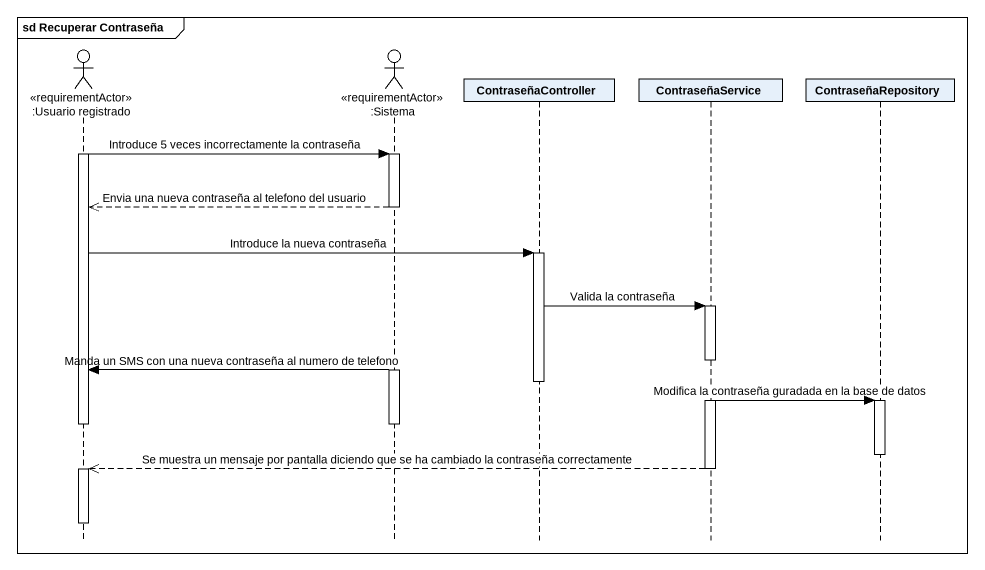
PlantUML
@startuml
mainframe sd Recuperar Contraseña
hide footbox
actor ":Usuario registrado" as Usuario_registrado <<requirementActor>>
actor ":Sistema" as Sistema <<requirementActor>>
participant ContraseñaController
participant ContraseñaService
participant ContraseñaRepository

activate Usuario_registrado
Usuario_registrado -> Sistema : Introduce 5 veces incorrectamente la contraseña
activate Sistema
Sistema -->> Usuario_registrado : Envia una nueva contraseña al telefono del usuario
deactivate Sistema
Usuario_registrado -> ContraseñaController : Introduce la nueva contraseña
activate ContraseñaController
ContraseñaController -> ContraseñaService : Valida la contraseña
activate ContraseñaService
deactivate ContraseñaService
activate Sistema
Sistema -> Usuario_registrado : Manda un SMS con una nueva contraseña al numero de telefono
deactivate ContraseñaController
activate ContraseñaService
ContraseñaService -> ContraseñaRepository : Modifica la contraseña guradada en la base de datos
activate ContraseñaRepository
deactivate Usuario_registrado
deactivate Sistema
deactivate ContraseñaRepository
ContraseñaService -->> Usuario_registrado : Se muestra un mensaje por pantalla diciendo que se ha cambiado la contraseña correctamente
deactivate ContraseñaService
activate Usuario_registrado
deactivate Usuario_registrado
@enduml
